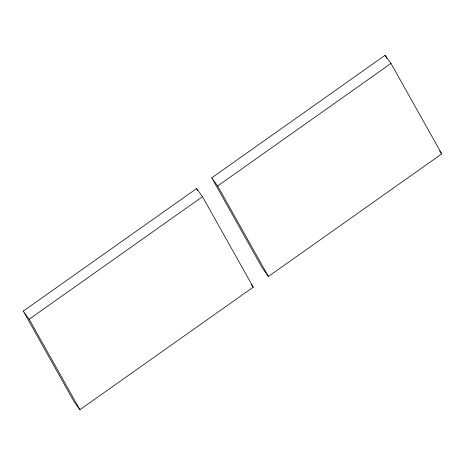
<?xml version="1.0" encoding="UTF-8"?>
<svg xmlns="http://www.w3.org/2000/svg" width="465" height="465" viewBox="0 0 465 465"><rect width="100%" height="100%" fill="white"/><g stroke="black" fill="none" stroke-linecap="round" stroke-linejoin="round"><path stroke-width="0.7" d="M23.25 311.108L196.585 188.563L202.484 196.695L253.251 287.161L79.916 409.7L74.016 401.568L23.25 311.108L29.15 319.24L79.916 409.7M211.749 177.839L385.084 55.3L390.984 63.432L441.75 153.892L268.415 276.437L262.516 268.305L211.749 177.839L217.649 185.977L268.415 276.437M29.15 319.24L202.484 196.695M217.649 185.977L390.984 63.432M439.64 150.991L441.75 153.892M251.141 284.255L253.251 287.161M385.084 55.3L386.857 58.462M196.585 188.563L197.648 190.464"/></g></svg>
